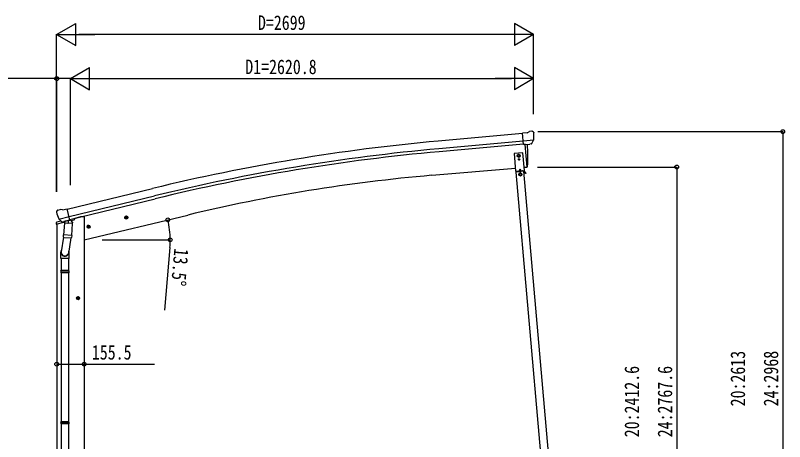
# Model space of a CAD drawing. Units: millimetres, scale not verified. Extents: x -10512 to 10512, y -7425 to 7425.
# Drawn here: x -7980 to -3627, y -2283 to 130 of the extents above; entities that cross this region are included whole.
import ezdxf
from ezdxf.enums import TextEntityAlignment as Align

# ---------------------------------------------------------------- set-up
doc = ezdxf.new("R2010")
doc.units = ezdxf.units.MM
doc.header["$LTSCALE"] = 30
for name, color, linetype in [('0-4_YKK_13', 4, 'Continuous'), ('0-5_YKK_A1', 4, 'Continuous'), ('0-6_YKK_D', 6, 'Continuous')]:
    doc.layers.add(name, color=color, linetype=linetype)
doc.styles.add('ＭＳ ゴシック', font='')
doc.styles.get('ＭＳ ゴシック').set_extended_font_data('MS Gothic')

msp = doc.modelspace()

# ---------------------------------------------------------------- linework, layer by layer
at = {"layer": '0-4_YKK_13'}
for p, q in [((-5083.02, -534.12), (-5109.59, -536.45)), ((-5103.93, -601.11), (-5109.59, -536.45)), ((-5083.02, -534.12), (-5071.3, -527.36)), ((-5056.4, -525.77), (-5070.06, -526.97)), ((-5047.26, -531.52), (-5052.75, -526.92)), ((-5046.2, -533.56), (-5046.08, -534.91)), ((-5046.73, -576.41), (-5105.64, -581.57)), ((-5093.97, -600.24), (-5103.93, -601.11)), ((-5096.96, -600.5), (-5085.79, -728.1)), ((-5060.36, -597.3), (-5068.07, -597.97)), ((-5057.98, -595.9), (-5047.04, -576.96)), ((-5130.96, -684.34), (-5131.78, -684.32)), ((-5128.52, -685.2), (-5127.7, -685.21)), ((-5085.79, -728.1), (-5083.74, -727.85)), ((-5101.72, -752.58), (-5145.55, -756.42)), ((-5100.81, -749.49), (-5144.32, -753.3)), ((-5144.06, -756.29), (-5144.32, -753.3)), ((-5129.61, -755.02), (-5129.88, -752.04)), ((-5129.66, -754.53), (-5117.7, -753.48)), ((-5124.81, -741.09), (-5128.94, -749.95)), ((-5124.81, -741.09), (-5119.2, -749.09)), ((-5117.66, -753.98), (-5117.92, -750.99)), ((-5103.22, -752.71), (-5103.48, -749.73)), ((-5103.26, -752.22), (-5100.59, -751.98)), ((-5090.11, -764.56), (-5097.95, -750.98)), ((-5094.77, -761.48), (-5092.61, -760.23)), ((-7747.72, -982.73), (-7747.44, -983.88)), ((-7743.5, -974.16), (-7747.36, -980.45)), ((-7740.41, -971.91), (-7727.22, -968.74)), ((-7712.66, -971.42), (-7725.92, -968.72)), ((-7712.66, -971.42), (-7686.73, -965.19)), ((-7748.85, -1051.07), (-7706.14, -1040.81)), ((-7748.85, -1044.18), (-7748.85, -1051.07)), ((-7720.34, -1034.97), (-7746.55, -1041.26)), ((-7733.67, -1023.04), (-7676.16, -1009.23)), ((-7716.81, -1037.95), (-7733.19, -1023.46)), ((-7714.11, -1038.52), (-7706.59, -1036.71)), ((-7713.27, -1038.41), (-7711.74, -1038.04)), ((-7711.74, -1038.04), (-7675.03, -1029.23)), ((-7709.9, -1038.27), (-7709.95, -1039.01)), ((-7709.2, -1040.05), (-7683.38, -1046.49)), ((-7700.5, -1042.22), (-7700.73, -1045.51)), ((-7680.99, -1031.06), (-7682.01, -1045.66)), ((-7675.03, -1029.23), (-7673.51, -1028.86)), ((-7671.95, -1026.76), (-7671.01, -1026.83)), ((-7671.01, -1026.83), (-7657.69, -1042.14)), ((-7667.01, -1031.42), (-7648.13, -1026.89)), ((-7657.69, -1042.14), (-7658.14, -1048.49)), ((-7644.29, -1018.71), (-7644.29, -1022.02)), ((-7362.05, -1016.93), (-7342.6, -1012.26)), ((-7357.49, -1009.15), (-7359.63, -1016.35)), ((-7350.2, -1007.4), (-7357.49, -1009.15)), ((-7349.99, -1024.32), (-7354.66, -1004.87)), ((-7345.03, -1012.84), (-7350.2, -1007.4)), ((-7347.16, -1020.04), (-7345.03, -1012.84)), ((-7702.28, -1045.4), (-7706.95, -1112.24)), ((-7656.59, -1048.59), (-7702.28, -1045.4)), ((-7661.26, -1115.43), (-7656.59, -1048.59)), ((-7575.97, -1068.29), (-7556.53, -1063.62)), ((-7571.42, -1060.51), (-7573.55, -1067.7)), ((-7564.12, -1058.75), (-7571.42, -1060.51)), ((-7563.92, -1075.67), (-7568.58, -1056.23)), ((-7558.95, -1064.2), (-7564.12, -1058.75)), ((-7561.08, -1071.4), (-7558.95, -1064.2)), ((-7707.53, -1125.9), (-7721.13, -1208.15)), ((-7707.81, -1124.7), (-7706.94, -1112.24)), ((-7707.42, -1126.06), (-7707.42, -1126.06)), ((-7661.26, -1115.43), (-7706.95, -1112.24)), ((-7705.97, -1126.84), (-7664.27, -1129.76)), ((-7665.61, -1129.66), (-7680.43, -1217.48)), ((-7661.28, -1115.43), (-7662.17, -1128.13)), ((-7723.28, -1245.31), (-7723.28, -1210.96)), ((-7677.28, -1210.66), (-7677.28, -1245.31)), ((-7677.28, -1245.31), (-7723.28, -1245.31)), ((-7721.28, -1245.31), (-7721.28, -1314.8)), ((-7679.28, -1245.31), (-7679.28, -1314.8)), ((-7723.28, -1316.8), (-7722.28, -1314.8)), ((-7677.28, -1316.8), (-7723.28, -1316.8)), ((-7677.28, -1324.8), (-7723.28, -1324.8)), ((-7678.28, -1314.8), (-7722.28, -1314.8)), ((-7678.28, -1326.8), (-7722.28, -1326.8)), ((-7721.28, -1326.8), (-7721.28, -2170.99)), ((-7679.28, -1326.8), (-7679.28, -2170.99)), ((-7677.28, -1316.8), (-7678.28, -1314.8)), ((-7677.28, -1324.8), (-7678.28, -1326.8)), ((-7677.28, -1316.8), (-7677.28, -1324.8)), ((-7723.28, -2172.99), (-7722.28, -2170.99)), ((-7677.28, -2172.99), (-7723.28, -2172.99)), ((-7678.28, -2170.99), (-7722.28, -2170.99)), ((-7677.28, -2172.99), (-7678.28, -2170.99)), ((-7677.28, -2172.99), (-7677.28, -2180.99)), ((-7677.28, -2180.99), (-7723.28, -2180.99)), ((-7678.28, -2182.99), (-7722.28, -2182.99)), ((-7721.28, -2182.99), (-7721.28, -2911.18)), ((-7679.28, -2182.99), (-7679.28, -2911.18)), ((-7677.28, -2180.99), (-7678.28, -2182.99))]:
    msp.add_line(p, q, dxfattribs=at)
for points in [[(-5093.97, -600.24), (-5093.7, -600.31), (-5068.32, -598.09), (-5068.07, -597.97)], [(-5046.65, -575.78), (-5046.94, -576.77), (-5047.04, -576.96)], [(-5131.78, -684.32), (-5131.8, -685.14), (-5130.98, -685.16)], [(-5130.17, -685.99), (-5130.18, -686.81), (-5129.36, -686.82), (-5129.35, -686)], [(-5129.31, -683.55), (-5129.29, -682.73), (-5130.11, -682.71), (-5130.13, -683.53)], [(-5127.7, -685.21), (-5127.68, -684.39), (-5128.5, -684.38)], [(-5090.11, -764.56), (-5092.27, -765.81), (-5100.11, -752.23)], [(-7681.3, -1030.64), (-7671.58, -1028.31), (-7686.73, -965.19)], [(-7733.94, -1022.46), (-7733.35, -1023.31), (-7733.19, -1023.46)], [(-7681.3, -1030.64), (-7681.54, -1030.79), (-7706.31, -1036.74), (-7706.59, -1036.71)], [(-7359.63, -1016.35), (-7354.46, -1021.79), (-7347.16, -1020.04)], [(-7573.55, -1067.7), (-7568.38, -1073.15), (-7561.08, -1071.4)], [(-7723.28, -1316.8), (-7723.28, -1324.8), (-7722.28, -1326.8)], [(-7723.28, -2172.99), (-7723.28, -2180.99), (-7722.28, -2182.99)]]:
    msp.add_lwpolyline(points, dxfattribs=at)
for points in [[(-5099.17, -747.34), (-5107.88, -647.72), (-5157.69, -652.08), (-5148.98, -751.7)], [(-5131.48, -657.34), (-5137.98, -661.09), (-5137.98, -668.6), (-5131.48, -672.35), (-5124.98, -668.6), (-5124.98, -661.09)], [(-5108.96, -750.21), (-5138.84, -752.82), (-5139.02, -750.83), (-5109.13, -748.21)], [(-5122.24, -762.93), (-5128.74, -766.69), (-5128.74, -774.19), (-5122.24, -777.95), (-5115.74, -774.19), (-5115.74, -766.69)]]:
    msp.add_lwpolyline(points, close=True, dxfattribs=at)
for centre, radius in [((-5131.48, -664.84), 8.5), ((-5131.48, -664.84), 7.7), ((-5131.48, -664.84), 6.5), ((-5131.48, -664.84), 6.5), ((-5131.48, -664.84), 6.5), ((-5131.48, -664.84), 6.5), ((-5131.48, -664.84), 6.5), ((-5129.74, -684.77), 3.75), ((-5122.24, -770.44), 8.5), ((-5122.24, -770.44), 7.7), ((-5122.24, -770.44), 6.5), ((-7352.33, -1014.59), 8.5), ((-7352.33, -1014.59), 7.7), ((-7352.33, -1014.59), 6.5), ((-7566.25, -1065.95), 8.5), ((-7566.25, -1065.95), 7.7), ((-7566.25, -1065.95), 6.5)]:
    msp.add_circle(centre, radius, dxfattribs=at)
for centre, radius, start, end in [((-5069.8, -529.95), 3, 95, 120), ((-5055.96, -530.75), 5, 50.00648, 94.99352), ((-5247.71, -552.55), 202.4, 353.4085, 5), ((-5979.56, -672.29), 900, 356.63919, 4.64986), ((-5130.99, -685.98), 0.82, 359, 89), ((-5130.95, -683.52), 0.82, 269, 359), ((-5128.53, -686.02), 0.82, 89, 179), ((-5128.49, -683.56), 0.82, 179, 269), ((-5084.1, -724.87), 3, 277, 356.63919), ((-5100.54, -752.48), 3, 30, 95), ((-5100.54, -752.48), 0.5, 30, 95), ((-7550.64, -936.63), 202.4, 193.5, 205.09125), ((-7739.24, -976.77), 5, 103.5, 148.5), ((-7726.52, -971.66), 3, 78.5, 103.5), ((-7745.85, -1044.18), 3, 103.5, 180), ((-7713.39, -1037.92), 0.5, 248.23754, 283.5), ((-7710.4, -1038.24), 0.5, 356, 103.5), ((-7708.96, -1039.08), 1, 176, 256), ((-7680.39, -1031.14), 0.604, 100.59842, 172.20595), ((-7673.62, -1028.38), 0.5, 283.5, 318.76246), ((-7649.29, -1022.02), 5, 283.5, 0), ((-7683.03, -1045.52), 1.03, 250.03897, 351.96569), ((-7705.87, -1124.88), 1.95, 175.04017, 217.47766), ((-7705.83, -1124.85), 2, 217.40962, 266), ((-7664.13, -1127.76), 2, 266, 349.46843), ((-7693.28, -1210.96), 30, 177.45142, 180)]:
    msp.add_arc(centre, radius, start, end, dxfattribs=at)
for centre, major_axis, ratio, start_param, end_param in [((-5041.87, -529.52), (-15.35, 3.44), 0.101033, 5.9751426, 5.9753737), ((-5049.2, -533.82), (2.71, -1.31), 0.997474, 0.5366567, 1.3225652), ((-5060.63, -594.3), (1.62, -2.54), 0.997631, 5.8041905, 5.8929484), ((-5060.7, -594.19), (-3.5, 2.17), 0.650902, 2.1145521, 2.1873627), ((-5060.58, -594.39), (1.62, -2.54), 0.997631, 5.965759, 6.7621801), ((-7744.8, -982.02), (-1.57, -2.57), 0.99628, 4.712389, 5.4996506), ((-7714.83, -1035.69), (-0.73, -2.92), 0.997631, 5.8041905, 6.6006116), ((-7714.77, -1035.47), (2.63, 3.16), 0.650902, 4.0958226, 4.1686332), ((-7714.8, -1035.59), (-0.73, -2.92), 0.997631, 0.3902369, 0.4789948), ((-7700.28, -1210.66), (23, 0), 0.996195, 2.5560258, 6.5663028), ((-7700.28, -1210.66), (21, 0), 0.996195, 2.9349147, 5.9512394)]:
    msp.add_ellipse(centre, major_axis=major_axis, ratio=ratio, start_param=start_param, end_param=end_param, dxfattribs=at)
at = {"layer": '0-5_YKK_A1'}
for p, q in [((-5109.42, -538.34), (-5586.94, -581.54)), ((-5105.66, -581.34), (-5583.05, -624.53)), ((-5104.19, -598.11), (-5581.53, -641.3)), ((-5096.96, -600.5), (-5085.79, -728.1)), ((-5623.74, -775.17), (-5150.55, -733.77)), ((-5100.74, -729.41), (-5085.79, -728.1)), ((-5006.1, -2350.33), (-5145.55, -756.42)), ((-4962.27, -2346.5), (-5101.72, -752.58)), ((-7686.26, -967.16), (-7203.39, -849.67)), ((-7676.19, -1009.12), (-7193.18, -891.65)), ((-7672.25, -1025.5), (-7189.2, -908.01)), ((-7590.78, -1140.75), (-7005.11, -1000.14)), ((-7610.78, -1010.75), (-7644.29, -1018.79)), ((-7590.78, -1010.75), (-7610.78, -1010.75)), ((-7590.78, -1010.75), (-7590.78, -3690.75)), ((-7746.28, -1050.45), (-7746.28, -3690.75)), ((-7615.28, -1470.25), (-7635.28, -1470.25)), ((-7625.28, -1462.74), (-7631.78, -1466.49)), ((-7631.78, -1466.49), (-7631.78, -1474)), ((-7631.78, -1474), (-7625.28, -1477.75)), ((-7625.28, -1480.25), (-7625.28, -1460.25)), ((-7618.78, -1466.49), (-7625.28, -1462.74))]:
    msp.add_line(p, q, dxfattribs=at)
msp.add_lwpolyline([(-7625.28, -1477.75), (-7618.78, -1474), (-7618.78, -1466.49)], dxfattribs=at)
for radius in [8.5, 7.7, 6.5]:
    msp.add_circle((-7625.28, -1470.25), radius, dxfattribs=at)
for centre, radius, start, end in [((-4590.81, -11591.55), 11054.98, 95.16866, 103.66973), ((-4590.81, -11591.55), 11011.82, 95.16974, 103.66973), ((-4590.81, -11591.55), 10994.98, 95.16974, 103.66973), ((-4800.75, -10181.95), 9442.71, 95.00001, 103.5)]:
    msp.add_arc(centre, radius, start, end, dxfattribs=at)
at = {"layer": '0-6_YKK_D'}
for p, q in [((-7746.78, 22.23), (-7638.53, 84.73)), ((-7638.53, -40.27), (-7638.53, 84.73)), ((-5047.71, 22.23), (-5155.96, 84.73)), ((-5155.96, 84.73), (-5155.96, -40.27)), ((-7746.78, -868.7), (-7746.78, 23.23)), ((-7746.78, 22.23), (-7638.53, -40.27)), ((-7746.78, 22.23), (-7530.28, 22.23)), ((-5172.71, 22.23), (-7621.78, 22.23)), ((-5047.71, 22.23), (-5264.22, 22.23)), ((-5047.71, 22.23), (-5155.96, -40.27)), ((-5047.71, -429.81), (-5047.71, 23.23)), ((-7668.53, -227.77), (-7560.28, -165.27)), ((-7560.28, -290.27), (-7560.28, -165.27)), ((-5047.71, -227.77), (-5155.96, -165.27)), ((-5155.96, -165.27), (-5155.96, -290.27)), ((-7746.28, -868.7), (-7746.28, -226.77)), ((-7668.53, -830.76), (-7668.53, -226.77)), ((-7668.53, -829.76), (-7668.53, -226.77)), ((-7668.53, -227.77), (-7560.28, -290.27)), ((-7668.53, -227.77), (-7452.03, -227.77)), ((-7543.53, -227.77), (-5172.71, -227.77)), ((-5047.71, -227.77), (-5264.22, -227.77)), ((-5047.71, -227.77), (-5155.96, -290.27)), ((-5047.71, -429.81), (-5047.71, -226.77)), ((-5023.42, -527.77), (-3636.2, -527.77)), ((-3637.2, -527.77), (-3637.2, -3140.75)), ((-5024.42, -728.1), (-4236.2, -728.1)), ((-4237.2, -728.1), (-4237.2, -3140.75)), ((-7489.78, -1140.75), (-7102.93, -1140.75)), ((-7105.78, -1183.2), (-7136.83, -1537.85))]:
    msp.add_line(p, q, dxfattribs=at)
for points in [[(-7668.53, -227.77), (-7746.28, -227.77), (-8157.28, -227.77)], [(-7746.28, -1844.37), (-7590.78, -1844.37), (-7192.28, -1844.37)]]:
    msp.add_lwpolyline(points, dxfattribs=at)
for centre in [(-7746.28, -227.77), (-3637.2, -527.77), (-4237.2, -728.1), (-7117.38, -1027.09), (-7103.93, -1140.75), (-7746.28, -1844.37), (-7590.78, -1844.37)]:
    msp.add_circle(centre, 10.62, dxfattribs=at)
for start, end in [(0, 13.5), (354.99678, 0)]:
    msp.add_arc((-7590.78, -1140.75), 486.86, start, end, dxfattribs=at)

# ---------------------------------------------------------------- texts
at = {"layer": '0-6_YKK_D', "style": 'ＭＳ ゴシック', "width": 0.8}
for s, p in [('D=2699', (-6607.25, 23.23)), ('D1=2620.8', (-6679.12, -226.77)), ('155.5', (-7547.28, -1843.37))]:
    msp.add_text(s, height=82.48, dxfattribs=at).set_placement(p, align=Align.BOTTOM_LEFT)
for s, rotation, p in [('13.5°', 264.997, (-7104.88, -1184.29)), ('20:2613', 90, (-3825.7, -2083.26)), ('24:2968', 90, (-3638.2, -2083.26)), ('20:2412.6', 90, (-4425.7, -2258.42)), ('24:2767.6', 90, (-4238.2, -2258.42))]:
    msp.add_text(s, height=82.48, rotation=rotation, dxfattribs=at).set_placement(p, align=Align.BOTTOM_LEFT)

doc.saveas('drawing.dxf')
